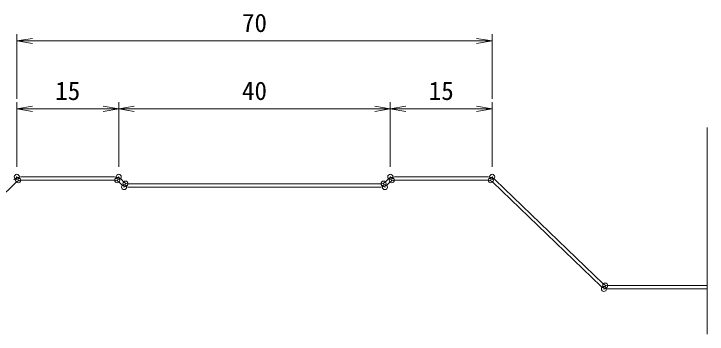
# Model space of a CAD drawing. Units: millimetres on the paper, with parts at other scales. Extents: x -208 to 189, y -140 to 139.
# Drawn here: x -95.3 to -27.3, y -75.1 to -43.7 of the extents above; entities that cross this region are included whole.
import ezdxf
from ezdxf.enums import TextEntityAlignment as Align

# ---------------------------------------------------------------- set-up
doc = ezdxf.new("R2010")
doc.units = ezdxf.units.MM
doc.header["$PDMODE"] = 32
doc.header["$PDSIZE"] = 0.5
for name, color, linetype, lineweight in [('0-0_寸法', 7, 'Continuous', 18), ('0-1_通り', 7, 'Continuous', 18), ('1-1', 3, 'Continuous', 18)]:
    doc.layers.add(name, color=color, linetype=linetype, lineweight=lineweight)
doc.styles.add('ＭＳ ゴシック', font='')
doc.styles.get('ＭＳ ゴシック').set_extended_font_data('MS Gothic')

# ---------------------------------------------------------------- blocks, each defined once
blk = doc.blocks.new('_OPEN')
at = {"layer": '0-0_寸法'}
blk.add_line((0, 0), (-0.3333, 0), dxfattribs=at)
blk.add_lwpolyline([(-0.3333, 0.0556), (0, 0), (-0.3333, -0.0556)], dxfattribs=at)
blk = doc.blocks.new('D23')
at = {"layer": '0-1_通り'}
for p, q in [((90.783, 59.182), (90.783, 65.515)), ((100.783, 59.182), (100.783, 65.515)), ((90.783, 64.848), (100.783, 64.848))]:
    blk.add_line(p, q, dxfattribs=at)
at = {"layer": '0-1_通り', "xscale": 4.6, "yscale": 4.6, "rotation": 180}
blk.add_blockref('_OPEN', (90.783, 64.848), dxfattribs=at)
at = {"layer": '0-1_通り', "xscale": 4.6, "yscale": 4.6}
blk.add_blockref('_OPEN', (100.783, 64.848), dxfattribs=at)
at = {"layer": '0-1_通り', "style": 'ＭＳ ゴシック'}
blk.add_text('15', height=1.808, dxfattribs=at).set_placement((94.549, 65.182), align=Align.BOTTOM_LEFT)
blk = doc.blocks.new('D24')
at = {"layer": '0-1_通り'}
for p, q in [((100.783, 59.182), (100.783, 65.515)), ((127.449, 59.182), (127.449, 65.515)), ((100.783, 64.848), (127.449, 64.848))]:
    blk.add_line(p, q, dxfattribs=at)
at = {"layer": '0-1_通り', "xscale": 4.6, "yscale": 4.6, "rotation": 180}
blk.add_blockref('_OPEN', (100.783, 64.848), dxfattribs=at)
at = {"layer": '0-1_通り', "xscale": 4.6, "yscale": 4.6}
blk.add_blockref('_OPEN', (127.449, 64.848), dxfattribs=at)
at = {"layer": '0-1_通り', "style": 'ＭＳ ゴシック'}
blk.add_text('40', height=1.808, dxfattribs=at).set_placement((112.883, 65.182), align=Align.BOTTOM_LEFT)
blk = doc.blocks.new('D25')
at = {"layer": '0-1_通り'}
for p, q in [((127.449, 59.182), (127.449, 65.515)), ((137.449, 59.182), (137.449, 65.515)), ((127.449, 64.848), (137.449, 64.848))]:
    blk.add_line(p, q, dxfattribs=at)
at = {"layer": '0-1_通り', "xscale": 4.6, "yscale": 4.6, "rotation": 180}
blk.add_blockref('_OPEN', (127.449, 64.848), dxfattribs=at)
at = {"layer": '0-1_通り', "xscale": 4.6, "yscale": 4.6}
blk.add_blockref('_OPEN', (137.449, 64.848), dxfattribs=at)
at = {"layer": '0-1_通り', "style": 'ＭＳ ゴシック'}
blk.add_text('15', height=1.808, dxfattribs=at).set_placement((131.216, 65.182), align=Align.BOTTOM_LEFT)
blk = doc.blocks.new('D26')
at = {"layer": '0-1_通り'}
for p, q in [((90.783, 65.848), (90.783, 72.182)), ((137.449, 65.848), (137.449, 72.182)), ((90.783, 71.515), (137.449, 71.515))]:
    blk.add_line(p, q, dxfattribs=at)
at = {"layer": '0-1_通り', "xscale": 4.6, "yscale": 4.6, "rotation": 180}
blk.add_blockref('_OPEN', (90.783, 71.515), dxfattribs=at)
at = {"layer": '0-1_通り', "xscale": 4.6, "yscale": 4.6}
blk.add_blockref('_OPEN', (137.449, 71.515), dxfattribs=at)
at = {"layer": '0-1_通り', "style": 'ＭＳ ゴシック'}
blk.add_text('70', height=1.808, dxfattribs=at).set_placement((112.883, 71.848), align=Align.BOTTOM_LEFT)

msp = doc.modelspace()

# ---------------------------------------------------------------- linework, layer by layer
at = {"layer": '1-1'}
for p, q in [((-27.255, -75.081), (-27.255, -54.801)), ((-94.619, -59.651), (-85.436, -59.651)), ((-57.941, -59.651), (-48.758, -59.651)), ((-95.081, -60.17), (-105.697, -70.372)), ((-85.436, -59.984), (-94.619, -59.984)), ((-84.786, -60.358), (-84.965, -60.179)), ((-84.729, -59.943), (-84.55, -60.122)), ((-84.079, -60.317), (-59.298, -60.317)), ((-58.826, -60.122), (-58.648, -59.943)), ((-58.412, -60.179), (-58.591, -60.358)), ((-48.758, -59.984), (-57.941, -59.984)), ((-37.68, -70.372), (-48.296, -60.17)), ((-48.065, -59.93), (-37.449, -70.131)), ((-59.298, -60.651), (-84.079, -60.651)), ((-36.987, -70.317), (-27.255, -70.317)), ((-27.255, -70.651), (-36.987, -70.651))]:
    msp.add_line(p, q, dxfattribs=at)
for centre, radius, start, end in [((-94.619, -60.651), 1, 89.99988, 133.85927), ((-85.436, -60.651), 1, 45.00006, 90.00038), ((-57.941, -60.651), 1, 89.99962, 134.99994), ((-48.758, -60.651), 1, 46.14073, 90.00012), ((-94.619, -60.651), 0.667, 90.00002, 133.85906), ((-85.436, -60.651), 0.667, 45.00006, 90.00009), ((-84.079, -59.651), 1, 224.99965, 269.9995), ((-84.079, -59.651), 0.667, 224.99944, 269.99965), ((-59.298, -59.651), 0.667, 270.00035, 315.00056), ((-59.298, -59.651), 1, 269.99991, 315.00035), ((-57.941, -60.651), 0.667, 89.99991, 134.99994), ((-48.758, -60.651), 0.667, 46.14094, 89.99998), ((-36.987, -69.651), 1, 226.14031, 269.99981), ((-36.987, -69.651), 0.667, 226.14031, 269.99952)]:
    msp.add_arc(centre, radius, start, end, dxfattribs=at)
for p in [(-95.022, -59.651), (-94.888, -59.984), (-85.16, -59.984), (-85.022, -59.651), (-58.355, -59.651), (-58.217, -59.984), (-48.489, -59.984), (-48.355, -59.651), (-84.493, -60.651), (-84.355, -60.317), (-59.022, -60.317), (-58.884, -60.651), (-37.255, -70.317), (-37.389, -70.651)]:
    msp.add_point(p, dxfattribs=at)

# ---------------------------------------------------------------- block references
for name in ['D26', 'D23', 'D24', 'D25']:
    msp.add_blockref(name, (-185.804, -117.832), dxfattribs=at)

doc.saveas('drawing.dxf')
